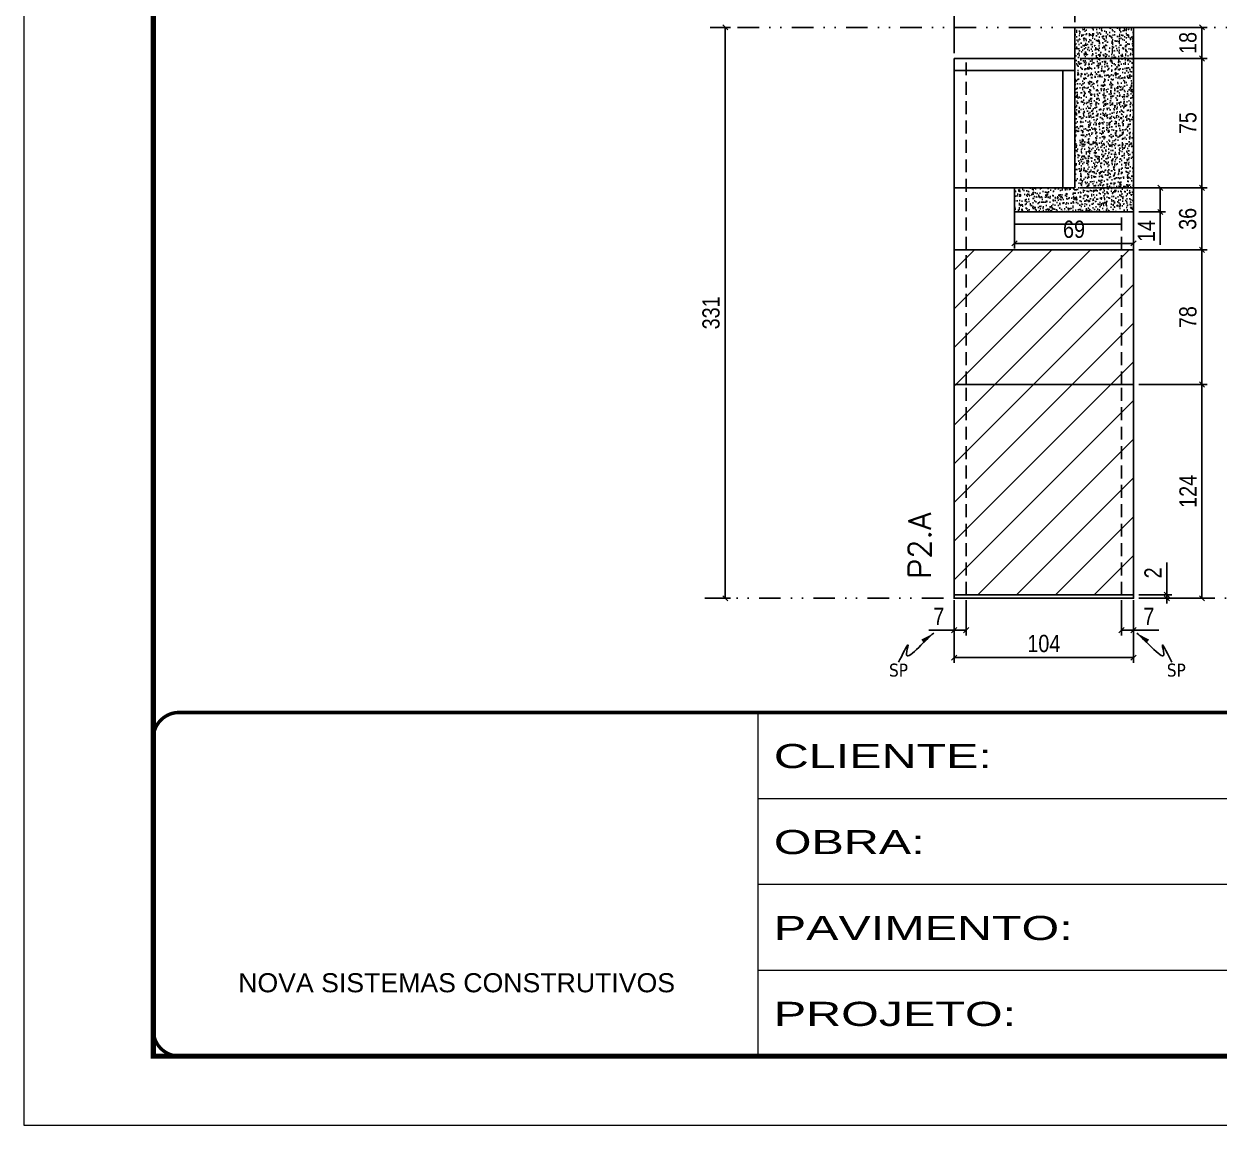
# Model space of a CAD drawing. Extents: x 808 to 7089, y -98 to 17032.
# Drawn here: x 3992 to 4684, y 14834 to 15472 of the extents above; entities that cross this region are included whole.
import ezdxf

# ---------------------------------------------------------------- set-up
doc = ezdxf.new("R2010")
doc.units = 0
for name, pattern in [('CONTINUO', [0]), ('DASHED', [0.75, 0.5, -0.25]), ('DIVIDE2', [0.625, 0.25, -0.125, 0, -0.125, 0, -0.125]), ('HIDDEN', [0.375, 0.25, -0.125])]:
    doc.linetypes.add(name, pattern=pattern)
for name, color, linetype in [('COTA', 241, 'Continuous'), ('Nível', 160, 'Continuous'), ('Painéis', 200, 'Continuous'), ('SARR_2.2x7', 40, 'Continuous'), ('Sarrafo de Pressão', 42, 'HIDDEN'), ('texto', 7, 'Continuous')]:
    doc.layers.add(name, color=color, linetype=linetype)
for name, color, linetype, lineweight in [('Folhas', 255, 'Continuous', 9), ('REAPROVEITAMENTO', 251, 'Continuous', 9), ('SARRAFO DE PRESSAO', 251, 'DASHED', 9), ('Texto Seção', 7, 'Continuous', 15)]:
    doc.layers.add(name, color=color, linetype=linetype, lineweight=lineweight)
doc.styles.add('ARIAL', font='arial.ttf')
doc.styles.add('COTA TECNICA', font='techl___.ttf', dxfattribs={"height": 10})
doc.styles.add('COTA TECNICA-50', font='techl___.ttf', dxfattribs={"height": 10})
doc.styles.add('REGUA-120', font='ROMANS.shx', dxfattribs={"height": 15})
doc.styles.get("Standard").update_dxf_attribs({"font": 'arial.ttf'})
doc.styles.add('Tecnologia', font='')
doc.styles.get('Tecnologia').set_extended_font_data('Forgotten Futurist')
doc.dimstyles.new('COTA PAINEL-50', dxfattribs={"dimtxt": 10, "dimasz": 3, "dimexe": 3, "dimexo": 3, "dimgap": 3, "dimtad": 1, "dimdec": 1, "dimzin": 12, "dimdsep": 46, "dimtxsty": 'COTA TECNICA-50', "dimblk1": 'OBLIQUE', "dimblk2": 'OBLIQUE', "dimsah": 1, "dimcen": 0.9, "dimclrd": 4, "dimclre": 4, "dimclrt": 240, "dimadec": 1, "dimazin": 3, "dimtfac": 1, "dimtdec": 1, "dimtmove": 0, "dimatfit": 3, "dimfxl": 1, "dimtolj": 1, "dimtzin": 12, "dimarcsym": 0})
doc.dimstyles.new('PAINEL', dxfattribs={"dimtxt": 10, "dimasz": 3, "dimexe": 3, "dimexo": 3, "dimgap": 3, "dimtad": 1, "dimdec": 1, "dimzin": 12, "dimdsep": 46, "dimtxsty": 'COTA TECNICA', "dimblk1": 'OBLIQUE', "dimblk2": 'OBLIQUE', "dimsah": 1, "dimcen": 0.9, "dimclrd": 4, "dimclre": 4, "dimclrt": 240, "dimadec": 1, "dimazin": 3, "dimtfac": 1, "dimtdec": 1, "dimtmove": 0, "dimatfit": 3, "dimfxl": 1, "dimtolj": 1, "dimtzin": 12, "dimarcsym": 0})
doc.dimstyles.get("Standard").update_dxf_attribs({"dimtxt": 0.18, "dimasz": 0.18, "dimexe": 0.18, "dimexo": 0.0625, "dimgap": 0.09, "dimtad": 0, "dimtih": 1, "dimtoh": 1, "dimdec": 4, "dimzin": 0, "dimdsep": 46, "dimtxsty": 'Standard', "dimcen": 0.09, "dimadec": 0, "dimazin": 0, "dimtfac": 1, "dimtdec": 4, "dimtofl": 0, "dimtmove": 0, "dimatfit": 3, "dimfxl": 1, "dimtolj": 1, "dimtzin": 0, "dimarcsym": 0})

# ---------------------------------------------------------------- blocks, each defined once
blk = doc.blocks.new('9999999999')
at = {"color": 30, "linetype": 'CONTINUO'}
for p, q in [((98564.56, 34230.21), (98564.56, 34429.45)), ((98564.56, 34379.64), (99583.98, 34379.64)), ((98564.56, 34329.83), (99487.98, 34329.83)), ((98564.56, 34280.02), (99487.98, 34280.02))]:
    blk.add_line(p, q, dxfattribs=at)
at = {"color": 30, "linetype": 'CONTINUO', "const_width": 2}
blk.add_lwpolyline([(99583.98, 34230.21), (99583.98, 34414.45, 0.414214), (99568.98, 34429.45), (98228.98, 34429.45, 0.414214), (98213.98, 34414.45), (98213.98, 34245.21, 0.414214), (98228.98, 34230.21), (99583.98, 34230.21)], format="xyb", dxfattribs=at)
at = {"layer": 'Folhas'}
blk.add_lwpolyline([(98138.98, 34190.21), (99623.98, 34190.21), (99623.98, 35240.21), (98138.98, 35240.21)], close=True, dxfattribs=at)
at = {"layer": 'Folhas', "color": 30, "const_width": 3}
blk.add_lwpolyline([(98213.98, 34230.21), (99583.98, 34230.21), (99583.98, 35200.21), (98213.98, 35200.21)], close=True, dxfattribs=at)
at = {"color": 7, "linetype": 'Continuous', "ltscale": 5, "style": 'ARIAL'}
blk.add_text('NOVA SISTEMAS CONSTRUTIVOS', height=11.0592, dxfattribs=at).set_placement((98263.19, 34267.21))
at = {"layer": 'Folhas', "color": 7, "style": 'Tecnologia', "width": 1.5}
for s, p in [('CLIENTE:', (98573.65, 34397.17)), ('OBRA:', (98573.65, 34347.31)), ('PAVIMENTO:', (98573.65, 34297.5)), ('PROJETO:', (98573.65, 34247.69))]:
    blk.add_text(s, height=14, dxfattribs=at).set_placement(p)
blk = doc.blocks.new('_Oblique')
at = {"color": 0, "linetype": 'ByBlock', "lineweight": -2}
blk.add_line((-0.5, -0.5), (0.5, 0.5), dxfattribs=at)
blk = doc.blocks.new('*D112')
at = {"layer": 'COTA', "color": 4, "lineweight": -2, "transparency": 16777216}
for p, q in [((4389.34, 15470.32), (4401.19, 15470.32)), ((4398.19, 15139.32), (4398.19, 15470.32)), ((4389.34, 15139.32), (4401.19, 15139.32))]:
    blk.add_line(p, q, dxfattribs=at)
at = {"layer": 'Defpoints', "color": 0, "transparency": 16777216}
for p in [(4386.34, 15470.32), (4398.19, 15470.32), (4386.34, 15139.32)]:
    blk.add_point(p, dxfattribs=at)
at = {"layer": 'COTA', "color": 4, "lineweight": -2, "transparency": 16777216, "xscale": 3, "yscale": 3, "zscale": 3}
for p, rotation in [((4398.19, 15470.32), 90), ((4398.19, 15139.32), 270)]:
    blk.add_blockref('_Oblique', p, dxfattribs=dict(at, rotation=rotation))
at = {"layer": 'COTA', "color": 240, "transparency": 16777216, "insert": (4389.97, 15304.82), "char_height": 10, "attachment_point": 5, "rotation": 90, "style": 'COTA TECNICA-50'}
blk.add_mtext('\\A1;331', dxfattribs=at)
blk = doc.blocks.new('*D98')
at = {"layer": 'COTA', "color": 4, "lineweight": -2, "transparency": 16777216}
for p, q in [((4530.84, 15138.32), (4530.84, 15101.95)), ((4634.84, 15138.32), (4634.84, 15101.95)), ((4530.84, 15104.95), (4634.84, 15104.95))]:
    blk.add_line(p, q, dxfattribs=at)
at = {"layer": 'Defpoints', "color": 0, "transparency": 16777216}
for p in [(4530.84, 15141.32), (4634.84, 15141.32), (4634.84, 15104.95)]:
    blk.add_point(p, dxfattribs=at)
at = {"layer": 'COTA', "color": 4, "lineweight": -2, "transparency": 16777216, "xscale": 3, "yscale": 3, "zscale": 3, "rotation": 180}
blk.add_blockref('_Oblique', (4530.84, 15104.95), dxfattribs=at)
at = {"layer": 'COTA', "color": 4, "lineweight": -2, "transparency": 16777216, "xscale": 3, "yscale": 3, "zscale": 3}
blk.add_blockref('_Oblique', (4634.84, 15104.95), dxfattribs=at)
at = {"layer": 'COTA', "color": 240, "transparency": 16777216, "insert": (4582.84, 15113.06), "char_height": 10, "attachment_point": 5, "style": 'COTA TECNICA'}
blk.add_mtext('\\A1;104', dxfattribs=at)
blk = doc.blocks.new('*D99')
at = {"layer": 'COTA', "color": 4, "lineweight": -2, "transparency": 16777216}
for p, q in [((4537.84, 15138.32), (4537.84, 15117.81)), ((4530.84, 15136.32), (4530.84, 15117.81)), ((4530.84, 15120.81), (4516.11, 15120.81)), ((4537.84, 15120.81), (4530.84, 15120.81))]:
    blk.add_line(p, q, dxfattribs=at)
at = {"layer": 'Defpoints', "color": 0, "transparency": 16777216}
for p in [(4530.84, 15139.32), (4537.84, 15141.32), (4530.84, 15120.81)]:
    blk.add_point(p, dxfattribs=at)
at = {"layer": 'COTA', "color": 4, "lineweight": -2, "transparency": 16777216, "xscale": 3, "yscale": 3, "zscale": 3, "rotation": 180}
blk.add_blockref('_Oblique', (4530.84, 15120.81), dxfattribs=at)
at = {"layer": 'COTA', "color": 4, "lineweight": -2, "transparency": 16777216, "xscale": 3, "yscale": 3, "zscale": 3}
blk.add_blockref('_Oblique', (4537.84, 15120.81), dxfattribs=at)
at = {"layer": 'COTA', "color": 240, "transparency": 16777216, "insert": (4521.97, 15128.88), "char_height": 10, "attachment_point": 5, "style": 'COTA TECNICA-50'}
blk.add_mtext('\\A1;7', dxfattribs=at)
blk = doc.blocks.new('*D100')
at = {"layer": 'COTA', "color": 4, "lineweight": -2, "transparency": 16777216}
for p, q in [((4627.84, 15138.32), (4627.84, 15117.81)), ((4634.84, 15136.32), (4634.84, 15117.81)), ((4627.84, 15120.81), (4634.84, 15120.81)), ((4634.84, 15120.81), (4649.57, 15120.81))]:
    blk.add_line(p, q, dxfattribs=at)
at = {"layer": 'Defpoints', "color": 0, "transparency": 16777216}
for p in [(4627.84, 15141.32), (4634.84, 15139.32), (4634.84, 15120.81)]:
    blk.add_point(p, dxfattribs=at)
at = {"layer": 'COTA', "color": 4, "lineweight": -2, "transparency": 16777216, "xscale": 3, "yscale": 3, "zscale": 3, "rotation": 180}
blk.add_blockref('_Oblique', (4627.84, 15120.81), dxfattribs=at)
at = {"layer": 'COTA', "color": 4, "lineweight": -2, "transparency": 16777216, "xscale": 3, "yscale": 3, "zscale": 3}
blk.add_blockref('_Oblique', (4634.84, 15120.81), dxfattribs=at)
at = {"layer": 'COTA', "color": 240, "transparency": 16777216, "insert": (4643.71, 15128.88), "char_height": 10, "attachment_point": 5, "style": 'COTA TECNICA-50'}
blk.add_mtext('\\A1;7', dxfattribs=at)
blk = doc.blocks.new('*D101')
at = {"layer": 'COTA', "color": 4, "linetype": 'ByBlock', "lineweight": -2, "transparency": 16777216}
for p, q in [((4637.84, 15263.32), (4677.48, 15263.32)), ((4674.48, 15139.32), (4674.48, 15263.32)), ((4637.84, 15139.32), (4677.48, 15139.32))]:
    blk.add_line(p, q, dxfattribs=at)
at = {"layer": 'Defpoints', "color": 0, "linetype": 'ByBlock', "transparency": 16777216}
for p in [(4634.84, 15263.32), (4674.48, 15263.32), (4634.84, 15139.32)]:
    blk.add_point(p, dxfattribs=at)
at = {"layer": 'COTA', "color": 4, "linetype": 'ByBlock', "lineweight": -2, "transparency": 16777216, "xscale": 3, "yscale": 3, "zscale": 3}
for p, rotation in [((4674.48, 15263.32), 90), ((4674.48, 15139.32), 270)]:
    blk.add_blockref('_Oblique', p, dxfattribs=dict(at, rotation=rotation))
at = {"layer": 'COTA', "color": 240, "linetype": 'ByBlock', "transparency": 16777216, "insert": (4666.41, 15201.32), "char_height": 10, "attachment_point": 5, "rotation": 90, "style": 'COTA TECNICA'}
blk.add_mtext('\\A1;124', dxfattribs=at)
blk = doc.blocks.new('*D102')
at = {"layer": 'COTA', "color": 4, "lineweight": -2, "transparency": 16777216}
for p, q in [((4654.1, 15141.32), (4654.1, 15160.12)), ((4637.84, 15141.32), (4657.1, 15141.32)), ((4637.84, 15139.32), (4657.1, 15139.32)), ((4654.1, 15139.32), (4654.1, 15141.32)), ((4654.1, 15139.32), (4654.1, 15136.32))]:
    blk.add_line(p, q, dxfattribs=at)
at = {"layer": 'Defpoints', "color": 0, "transparency": 16777216}
for p in [(4634.84, 15141.32), (4634.84, 15139.32), (4654.1, 15139.32)]:
    blk.add_point(p, dxfattribs=at)
at = {"layer": 'COTA', "color": 4, "lineweight": -2, "transparency": 16777216, "xscale": 3, "yscale": 3, "zscale": 3}
for p, rotation in [((4654.1, 15141.32), 270), ((4654.1, 15139.32), 90)]:
    blk.add_blockref('_Oblique', p, dxfattribs=dict(at, rotation=rotation))
at = {"layer": 'COTA', "color": 240, "transparency": 16777216, "insert": (4646.1, 15154.06), "char_height": 10, "attachment_point": 5, "rotation": 90, "style": 'COTA TECNICA-50'}
blk.add_mtext('\\A1;2', dxfattribs=at)
blk = doc.blocks.new('*D103')
at = {"layer": 'COTA', "color": 4, "linetype": 'ByBlock', "lineweight": -2, "transparency": 16777216}
for p, q in [((4637.84, 15263.32), (4677.48, 15263.32)), ((4674.48, 15139.32), (4674.48, 15263.32)), ((4637.84, 15139.32), (4677.48, 15139.32))]:
    blk.add_line(p, q, dxfattribs=at)
at = {"layer": 'Defpoints', "color": 0, "linetype": 'ByBlock', "transparency": 16777216}
for p in [(4634.84, 15263.32), (4674.48, 15263.32), (4634.84, 15139.32)]:
    blk.add_point(p, dxfattribs=at)
at = {"layer": 'COTA', "color": 4, "linetype": 'ByBlock', "lineweight": -2, "transparency": 16777216, "xscale": 3, "yscale": 3, "zscale": 3}
for p, rotation in [((4674.48, 15263.32), 90), ((4674.48, 15139.32), 270)]:
    blk.add_blockref('_Oblique', p, dxfattribs=dict(at, rotation=rotation))
at = {"layer": 'COTA', "color": 240, "linetype": 'ByBlock', "transparency": 16777216, "insert": (4666.41, 15201.32), "char_height": 10, "attachment_point": 5, "rotation": 90, "style": 'COTA TECNICA'}
blk.add_mtext('\\A1;124', dxfattribs=at)
blk = doc.blocks.new('*D104')
at = {"layer": 'COTA', "color": 4, "lineweight": -2, "transparency": 16777216}
for p, q in [((4637.84, 15341.32), (4677.48, 15341.32)), ((4674.48, 15263.32), (4674.48, 15341.32)), ((4637.84, 15263.32), (4677.48, 15263.32))]:
    blk.add_line(p, q, dxfattribs=at)
at = {"layer": 'Defpoints', "color": 0, "transparency": 16777216}
for p in [(4634.84, 15341.32), (4674.48, 15341.32), (4634.84, 15263.32)]:
    blk.add_point(p, dxfattribs=at)
at = {"layer": 'COTA', "color": 4, "lineweight": -2, "transparency": 16777216, "xscale": 3, "yscale": 3, "zscale": 3}
for p, rotation in [((4674.48, 15341.32), 90), ((4674.48, 15263.32), 270)]:
    blk.add_blockref('_Oblique', p, dxfattribs=dict(at, rotation=rotation))
at = {"layer": 'COTA', "color": 240, "transparency": 16777216, "insert": (4666.39, 15302.32), "char_height": 10, "attachment_point": 5, "rotation": 90, "style": 'COTA TECNICA-50'}
blk.add_mtext('\\A1;78', dxfattribs=at)
blk = doc.blocks.new('*D105')
at = {"layer": 'COTA', "color": 4, "lineweight": -2, "transparency": 16777216}
for p, q in [((4603.84, 15377.32), (4677.48, 15377.32)), ((4674.48, 15341.32), (4674.48, 15377.32)), ((4637.84, 15341.32), (4677.48, 15341.32))]:
    blk.add_line(p, q, dxfattribs=at)
at = {"layer": 'Defpoints', "color": 0, "transparency": 16777216}
for p in [(4600.84, 15377.32), (4674.48, 15377.32), (4634.84, 15341.32)]:
    blk.add_point(p, dxfattribs=at)
at = {"layer": 'COTA', "color": 4, "lineweight": -2, "transparency": 16777216, "xscale": 3, "yscale": 3, "zscale": 3}
for p, rotation in [((4674.48, 15377.32), 90), ((4674.48, 15341.32), 270)]:
    blk.add_blockref('_Oblique', p, dxfattribs=dict(at, rotation=rotation))
at = {"layer": 'COTA', "color": 240, "transparency": 16777216, "insert": (4666.26, 15359.32), "char_height": 10, "attachment_point": 5, "rotation": 90, "style": 'COTA TECNICA-50'}
blk.add_mtext('\\A1;36', dxfattribs=at)
blk = doc.blocks.new('*D106')
at = {"layer": 'COTA', "color": 4, "lineweight": -2, "transparency": 16777216}
for p, q in [((4603.84, 15452.32), (4677.48, 15452.32)), ((4674.48, 15452.32), (4674.48, 15377.32)), ((4603.84, 15377.32), (4677.48, 15377.32))]:
    blk.add_line(p, q, dxfattribs=at)
at = {"layer": 'Defpoints', "color": 0, "transparency": 16777216}
for p in [(4600.84, 15452.32), (4600.84, 15377.32), (4674.48, 15377.32)]:
    blk.add_point(p, dxfattribs=at)
at = {"layer": 'COTA', "color": 4, "lineweight": -2, "transparency": 16777216, "xscale": 3, "yscale": 3, "zscale": 3}
for p, rotation in [((4674.48, 15452.32), 90), ((4674.48, 15377.32), 270)]:
    blk.add_blockref('_Oblique', p, dxfattribs=dict(at, rotation=rotation))
at = {"layer": 'COTA', "color": 240, "transparency": 16777216, "insert": (4666.37, 15414.82), "char_height": 10, "attachment_point": 5, "rotation": 90, "style": 'COTA TECNICA'}
blk.add_mtext('\\A1;75', dxfattribs=at)
blk = doc.blocks.new('*D128')
at = {"layer": 'COTA', "color": 4, "lineweight": -2, "transparency": 16777216}
for p, q in [((4603.84, 15377.32), (4653.32, 15377.32)), ((4650.32, 15377.32), (4650.32, 15363.32)), ((4637.84, 15363.32), (4653.32, 15363.32)), ((4650.32, 15363.32), (4650.32, 15344.2))]:
    blk.add_line(p, q, dxfattribs=at)
at = {"layer": 'Defpoints', "color": 0, "transparency": 16777216}
for p in [(4600.84, 15377.32), (4634.84, 15363.32), (4650.32, 15363.32)]:
    blk.add_point(p, dxfattribs=at)
at = {"layer": 'COTA', "color": 4, "lineweight": -2, "transparency": 16777216, "xscale": 3, "yscale": 3, "zscale": 3}
for p, rotation in [((4650.32, 15377.32), 90), ((4650.32, 15363.32), 270)]:
    blk.add_blockref('_Oblique', p, dxfattribs=dict(at, rotation=rotation))
at = {"layer": 'COTA', "color": 240, "transparency": 16777216, "insert": (4642.25, 15352.26), "char_height": 10, "attachment_point": 5, "rotation": 90, "style": 'COTA TECNICA'}
blk.add_mtext('\\A1;14', dxfattribs=at)
blk = doc.blocks.new('*D129')
at = {"layer": 'COTA', "color": 4, "lineweight": -2, "transparency": 16777216}
for p, q in [((4565.84, 15360.32), (4565.84, 15342.12)), ((4634.84, 15360.32), (4634.84, 15342.12)), ((4565.84, 15345.12), (4634.84, 15345.12))]:
    blk.add_line(p, q, dxfattribs=at)
at = {"layer": 'Defpoints', "color": 0, "transparency": 16777216}
for p in [(4565.84, 15363.32), (4634.84, 15363.32), (4634.84, 15345.12)]:
    blk.add_point(p, dxfattribs=at)
at = {"layer": 'COTA', "color": 4, "lineweight": -2, "transparency": 16777216, "xscale": 3, "yscale": 3, "zscale": 3, "rotation": 180}
blk.add_blockref('_Oblique', (4565.84, 15345.12), dxfattribs=at)
at = {"layer": 'COTA', "color": 4, "lineweight": -2, "transparency": 16777216, "xscale": 3, "yscale": 3, "zscale": 3}
blk.add_blockref('_Oblique', (4634.84, 15345.12), dxfattribs=at)
at = {"layer": 'COTA', "color": 240, "transparency": 16777216, "insert": (4600.34, 15353.25), "char_height": 10, "attachment_point": 5, "style": 'COTA TECNICA'}
blk.add_mtext('\\A1;69', dxfattribs=at)
blk = doc.blocks.new('*D130')
at = {"layer": 'COTA', "color": 4, "lineweight": -2, "transparency": 16777216}
for p, q in [((4530.84, 15455.32), (4530.84, 15494.92)), ((4530.84, 15491.92), (4600.84, 15491.92)), ((4600.84, 15473.32), (4600.84, 15494.92))]:
    blk.add_line(p, q, dxfattribs=at)
at = {"layer": 'Defpoints', "color": 0, "transparency": 16777216}
for p in [(4600.84, 15491.92), (4600.84, 15470.32), (4530.84, 15452.32)]:
    blk.add_point(p, dxfattribs=at)
at = {"layer": 'COTA', "color": 4, "lineweight": -2, "transparency": 16777216, "xscale": 3, "yscale": 3, "zscale": 3, "rotation": 180}
blk.add_blockref('_Oblique', (4530.84, 15491.92), dxfattribs=at)
at = {"layer": 'COTA', "color": 4, "lineweight": -2, "transparency": 16777216, "xscale": 3, "yscale": 3, "zscale": 3}
blk.add_blockref('_Oblique', (4600.84, 15491.92), dxfattribs=at)
at = {"layer": 'COTA', "color": 240, "transparency": 16777216, "insert": (4565.84, 15500.02), "char_height": 10, "attachment_point": 5, "style": 'COTA TECNICA'}
blk.add_mtext('\\A1;70', dxfattribs=at)
blk = doc.blocks.new('*D628')
at = {"layer": 'COTA', "color": 4, "lineweight": -2, "transparency": 16777216}
for p, q in [((4637.84, 15470.32), (4677.48, 15470.32)), ((4674.48, 15452.32), (4674.48, 15470.32)), ((4603.84, 15452.32), (4677.48, 15452.32))]:
    blk.add_line(p, q, dxfattribs=at)
at = {"layer": 'Defpoints', "color": 0, "transparency": 16777216}
for p in [(4634.84, 15470.32), (4674.48, 15470.32), (4600.84, 15452.32)]:
    blk.add_point(p, dxfattribs=at)
at = {"layer": 'COTA', "color": 4, "lineweight": -2, "transparency": 16777216, "xscale": 3, "yscale": 3, "zscale": 3}
for p, rotation in [((4674.48, 15470.32), 90), ((4674.48, 15452.32), 270)]:
    blk.add_blockref('_Oblique', p, dxfattribs=dict(at, rotation=rotation))
at = {"layer": 'COTA', "color": 240, "transparency": 16777216, "insert": (4666.39, 15461.32), "char_height": 10, "attachment_point": 5, "rotation": 90, "style": 'COTA TECNICA'}
blk.add_mtext('\\A1;18', dxfattribs=at)

msp = doc.modelspace()

# ---------------------------------------------------------------- hatches: boundary and pattern name
at = {"layer": 'COTA', "linetype": 'ByBlock'}
h = msp.add_hatch(dxfattribs=at)
h.set_pattern_fill('AR-CONC', color=256, scale=0.03)
h.paths.add_polyline_path([(4634.84, 15470.32), (4600.84, 15470.32), (4600.84, 15377.32), (4565.84, 15377.32), (4565.84, 15363.32), (4634.84, 15363.32)])
at = {"layer": 'REAPROVEITAMENTO'}
h = msp.add_hatch(dxfattribs=at)
h.set_pattern_fill('ANSI31', color=256, scale=5)
h.paths.add_polyline_path([(4530.84, 15341.32), (4530.84, 15263.32), (4634.84, 15263.32), (4634.84, 15341.32)])
h = msp.add_hatch(dxfattribs=at)
h.set_pattern_fill('ANSI31', color=256, scale=5)
h.paths.add_polyline_path([(4634.84, 15263.32), (4530.84, 15263.32), (4530.84, 15141.32), (4634.84, 15141.32)])

# ---------------------------------------------------------------- linework, layer by layer
at = {"layer": 'COTA', "linetype": 'ByBlock'}
for p, q in [((4634.84, 15470.32), (4600.84, 15470.32)), ((4600.84, 15470.32), (4600.84, 15452.32)), ((4634.84, 15363.32), (4634.84, 15470.32)), ((4530.84, 15452.32), (4530.84, 15452.32))]:
    msp.add_line(p, q, dxfattribs=at)
at = {"layer": 'Nível', "color": 4, "linetype": 'DIVIDE2', "ltscale": 50}
for p, q in [((4405.29, 15470.32), (5436.67, 15470.32)), ((4386.34, 15139.32), (5436.67, 15139.32))]:
    msp.add_line(p, q, dxfattribs=at)
at = {"layer": 'Painéis'}
for p, q in [((4600.84, 15452.32), (4530.84, 15452.32)), ((4530.84, 15452.32), (4530.84, 15263.32)), ((4600.84, 15377.32), (4600.84, 15452.32)), ((4565.84, 15377.32), (4530.84, 15377.32)), ((4600.84, 15377.32), (4565.84, 15377.32)), ((4565.84, 15377.32), (4565.84, 15363.32)), ((4634.84, 15363.32), (4565.84, 15363.32)), ((4634.84, 15263.32), (4634.84, 15363.32)), ((4530.84, 15341.32), (4634.84, 15341.32))]:
    msp.add_line(p, q, dxfattribs=at)
for points in [[(4530.84, 15263.32), (4634.84, 15263.32), (4634.84, 15141.32), (4530.84, 15141.32)], [(4530.84, 15139.32), (4634.84, 15139.32), (4634.84, 15141.32), (4530.84, 15141.32)]]:
    msp.add_lwpolyline(points, close=True, dxfattribs=at)
at = {"layer": 'SARR_2.2x7'}
for p, q in [((4530.84, 15445.32), (4600.84, 15445.32)), ((4593.84, 15377.32), (4593.84, 15445.32)), ((4565.84, 15363.32), (4565.84, 15356.32)), ((4565.84, 15356.32), (4627.84, 15356.32))]:
    msp.add_line(p, q, dxfattribs=at)
at = {"layer": 'Sarrafo de Pressão', "ltscale": 30}
for p, q in [((4537.84, 15341.32), (4537.84, 15452.32)), ((4627.84, 15341.32), (4627.84, 15363.32)), ((4537.84, 15263.32), (4537.84, 15341.32)), ((4627.84, 15263.32), (4627.84, 15341.32)), ((4537.84, 15141.32), (4537.84, 15263.32)), ((4627.84, 15141.32), (4627.84, 15263.32))]:
    msp.add_line(p, q, dxfattribs=at)

# ---------------------------------------------------------------- block references
at = {"layer": 'SARRAFO DE PRESSAO', "color": 6, "linetype": 'ByBlock'}
msp.add_blockref('9999999999', (-94147.31, -19356.3), dxfattribs=at)

# ---------------------------------------------------------------- texts
at = {"layer": 'texto', "color": 0, "char_height": 7.5, "attachment_point": 5}
for insert in [(4498.59, 15097.64), (4659.62, 15097.64)]:
    msp.add_mtext('{\\fTahoma|b0|i0|c0|p34;\\C4;SP}', dxfattribs=dict(at, insert=insert))
at = {"layer": 'Texto Seção', "insert": (4517.37, 15150.57), "char_height": 13, "width": 285.3299, "attachment_point": 7, "rotation": 90, "style": 'REGUA-120'}
msp.add_mtext('P2.A', dxfattribs=at)

# ---------------------------------------------------------------- dimensions: what is measured, and where the dimension line sits
at = {"layer": 'COTA'}
for base, p1, p2, dimstyle, picture, middle in [((4600.84, 15491.92), (4530.84, 15452.32), (4600.84, 15470.32), 'PAINEL', '*D130', (4565.84, 15500.02)), ((4634.84, 15345.12), (4565.84, 15363.32), (4634.84, 15363.32), 'PAINEL', '*D129', (4600.34, 15353.25)), ((4634.84, 15120.81), (4627.84, 15141.32), (4634.84, 15139.32), 'COTA PAINEL-50', '*D100', (4643.71, 15128.88))]:
    dim = msp.add_linear_dim(base=base, p1=p1, p2=p2, dimstyle=dimstyle, dxfattribs=at)
    dim.commit()
    dim.dimension.update_dxf_attribs({"geometry": picture, "text_midpoint": middle})
for base, p1, p2, angle, dimstyle, picture, middle in [((4398.19, 15470.32), (4386.34, 15139.32), (4386.34, 15470.32), 90, 'COTA PAINEL-50', '*D112', (4389.97, 15304.82)), ((4674.48, 15470.32), (4600.84, 15452.32), (4634.84, 15470.32), 90, 'PAINEL', '*D628', (4666.39, 15461.32)), ((4674.48, 15377.32), (4600.84, 15452.32), (4600.84, 15377.32), 90, 'PAINEL', '*D106', (4666.37, 15414.82)), ((4674.48, 15377.32), (4634.84, 15341.32), (4600.84, 15377.32), 90, 'COTA PAINEL-50', '*D105', (4666.26, 15359.32)), ((4650.32, 15363.32), (4600.84, 15377.32), (4634.84, 15363.32), 90, 'PAINEL', '*D128', (4642.25, 15352.26)), ((4674.48, 15341.32), (4634.84, 15263.32), (4634.84, 15341.32), 90, 'COTA PAINEL-50', '*D104', (4666.39, 15302.32)), ((4530.84, 15120.81), (4537.84, 15141.32), (4530.84, 15139.32), 180, 'COTA PAINEL-50', '*D99', (4521.97, 15128.88))]:
    dim = msp.add_linear_dim(base=base, p1=p1, p2=p2, angle=angle, dimstyle=dimstyle, dxfattribs=at)
    dim.commit()
    dim.dimension.update_dxf_attribs({"geometry": picture, "text_midpoint": middle})
at = {"layer": 'COTA', "linetype": 'ByBlock'}
for picture in ['*D101', '*D103']:
    dim = msp.add_aligned_dim(p1=(4634.84, 15139.32), p2=(4634.84, 15263.32), distance=-39.64, dimstyle='PAINEL', dxfattribs=at)
    dim.commit()
    dim.dimension.update_dxf_attribs({"geometry": picture, "text_midpoint": (4666.41, 15201.32)})
at = {"layer": 'COTA'}
dim = msp.add_linear_dim(base=(4654.1, 15139.32), p1=(4634.84, 15141.32), p2=(4634.84, 15139.32), angle=90, dimstyle='COTA PAINEL-50', dxfattribs=at)
dim.commit()
dim.dimension.update_dxf_attribs({"geometry": '*D102', "text_midpoint": (4654.1, 15154.06), "dimtype": 160})
dim = msp.add_linear_dim(base=(4634.84, 15104.95), p1=(4530.84, 15141.32), p2=(4634.84, 15141.32), dimstyle='PAINEL', override={"dimarcsym": 2}, dxfattribs=at)
dim.commit()
dim.dimension.update_dxf_attribs({"geometry": '*D98', "text_midpoint": (4582.84, 15113.06)})

# ---------------------------------------------------------------- leaders
at = {"layer": 'COTA', "path_type": 1}
for points in [[(4519.01, 15119.13), (4503.23, 15107.3), (4504.15, 15112.11), (4498.6, 15102.33)], [(4636.67, 15119.13), (4652.45, 15107.3), (4651.53, 15112.11), (4657.08, 15102.33)]]:
    msp.add_leader(points, dimstyle='Standard', override={"dimasz": 8}, dxfattribs=at)

doc.saveas('drawing.dxf')
